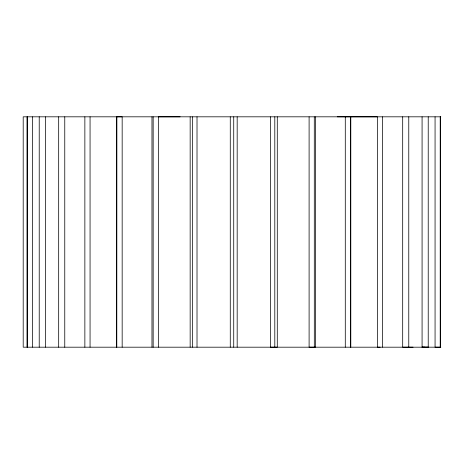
<?xml version="1.0" encoding="UTF-8"?>
<svg xmlns="http://www.w3.org/2000/svg" width="464" height="464" viewBox="0 0 464 464"><rect width="100%" height="100%" fill="white"/><g stroke="black" fill="none" stroke-linecap="round" stroke-linejoin="round"><path stroke-width="0.7" d="M116.679 347.188L116.766 116.812L116.766 347.188M277.292 116.818L277.292 347.188L270.437 347.188L270.437 116.818M315.479 116.818L315.479 347.188L309.105 347.188L309.105 116.818M424.74 347.182L422.078 347.188L422.078 116.818M116.679 116.818L122.165 116.812L122.165 347.188M180.131 116.818L158.346 116.824L158.346 347.188M440.8 116.818L23.2 116.818L23.2 347.188L428.226 347.188L428.226 116.818M380.149 347.188L377.389 347.188L377.389 116.818L337.264 116.818M413.059 347.188L402.688 347.188L402.688 116.818M440.8 347.188L422.101 347.182L428.249 347.182M440.348 116.818L440.348 347.188M440.208 116.818L440.208 347.188L435.064 347.188L435.064 116.818M408.772 116.818L408.772 347.188M382.591 116.818L382.591 347.188M350.772 116.818L350.772 347.188M350.685 116.818L350.685 347.188M345.286 116.818L345.286 347.188M314.29 116.818L314.314 347.171M274.798 116.818L274.804 347.176M237.179 116.818L237.179 347.188M233.728 116.818L233.728 347.188M230.272 116.818L230.272 347.188M197.014 116.818L197.014 347.188M192.653 116.818L192.653 347.188M190.159 116.818L190.159 347.188M153.161 116.818L153.161 347.188M151.972 116.818L151.972 347.188M90.062 116.818L90.062 347.188M84.86 116.818L84.86 347.188M64.763 116.818L64.763 347.188M58.679 116.818L58.679 347.188M45.373 116.818L45.373 347.188M39.225 116.818L39.225 347.188M32.387 116.818L32.387 347.188M27.243 116.818L27.243 347.188M27.103 116.818L27.103 347.188"/></g></svg>
